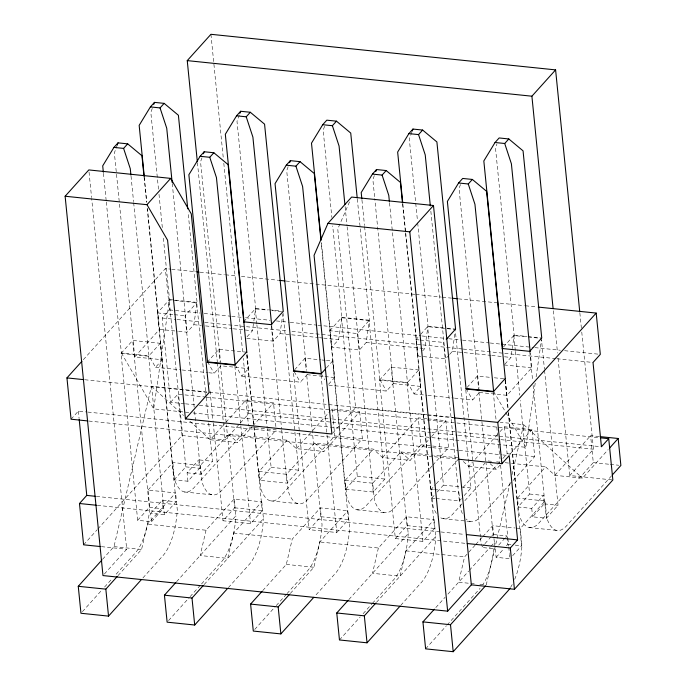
<?xml version="1.0" encoding="UTF-8"?>
<svg xmlns="http://www.w3.org/2000/svg" width="686" height="686" viewBox="0 0 686 686"><rect width="100%" height="100%" fill="white"/><g stroke="black" fill="none" stroke-linecap="round" stroke-linejoin="round"><path stroke-width="0.51" stroke-dasharray="3.43 2.57" d="M188.787 412.509L153.69 408.882L169.502 299.55L163.139 235.752M178.609 331.338L187.098 332.213L193.855 324.71L197.079 302.397L188.058 212.017M247.037 336.766L252.448 330.763L255.672 308.451L236.996 121.311L239.551 114.279M246.746 338.37L273.26 341.114L280.017 333.61L282.804 314.334M357.312 198.974L369.411 320.19L366.178 342.503L359.43 350.006L331.853 347.159L338.61 339.656L341.834 317.344L332.71 225.9M422.748 350.803L424.771 348.557L428.004 326.236L417.603 222.041M449.647 354.396L452.348 351.395L455.135 332.127M504.862 364.197L510.941 357.449L514.166 335.137L495.489 147.996L496.947 143.983M193.04 412.946L525.93 447.315L535.2 383.182M536.118 376.88L541.434 340.085M102.557 559.313L113.987 546.622L151.435 386.261L426.889 414.696M117.983 575.648L141.565 549.469L147.464 524.181L175.607 492.934L148.03 490.087L149.711 506.945A46.965 18.17 -84.1 0 1 135.399 552.805L115.342 575.082M206.057 530.227L200.158 555.514L227.726 558.361L233.634 533.073L261.769 501.826L234.192 498.979L206.057 530.227L147.464 524.181M262.747 590.595L286.319 564.415L292.227 539.127L320.362 507.88L347.931 510.727L349.62 527.585A46.965 18.17 -84.1 0 1 335.308 573.445L315.251 595.722M290.315 593.441L313.896 567.262L319.796 541.974L347.931 510.727M378.389 548.02L372.489 573.307L400.058 576.154L405.966 550.867L434.101 519.619L406.524 516.772L378.389 548.02L319.796 541.974M475.106 545.198L464.559 556.921L458.651 582.2L475.621 583.957M486.228 585.047L510.298 481.958M511.996 474.669L523.667 424.685L500.274 422.276M117.297 144.866L114.373 152.901L134.739 356.9L162.308 359.747L147.25 208.87M152.283 108.397L150.826 112.418L158.577 190.039M202.001 157.78L200.544 161.793L220.48 361.539M288.163 166.681L286.705 170.694L306.642 370.44M324.615 126.19L323.157 130.211L331.861 217.393M374.333 175.573L372.875 179.586L374.676 197.654M411.883 132.072L409.319 139.104L417.491 220.978M460.495 184.465L459.037 188.487L478.974 388.233M349.526 201.898L337.761 228.995L355.597 407.707L331.904 434.024M83.34 359.687L165.36 268.595L170.617 269.135M121.028 353.401L132.69 340.445L160.258 343.292L176.079 501.766L164.417 514.723L150.628 513.3L151.469 521.729L137.68 520.305L121.028 353.401L148.596 356.248L160.258 343.292M208.707 422.988L212.531 461.284L198.743 459.86L199.583 468.289L187.921 481.238L174.133 479.814L157.48 312.91L169.142 299.954L196.711 302.8L206.057 396.397M71.061 419.206L78.358 411.111L86.865 411.994M184.44 403.72L170.608 402.288L162.196 317.995L169.485 309.901L165.36 268.595M134.739 356.9L159.521 329.366L147.43 208.244M194.181 407.227L185.049 315.757L196.711 302.8M133.676 202.73L148.965 355.837L155.55 367.25L162.308 359.747M170.608 402.288L177.897 394.193L205.217 397.014M207.189 362.294L218.851 349.337L246.428 352.184M243.641 321.811L255.303 308.854L268.029 310.166M208.818 372.747L214.143 373.295L220.901 365.792L248.478 368.639L246.994 353.762M83.598 544.813L97.155 529.764M97.866 528.966L182.022 435.499L177.897 394.193M235.126 364.738L241.721 376.142L248.478 368.639M148.03 490.087L172.821 462.553L200.389 465.4L228.524 434.152L287.117 440.198L296.386 448.635L323.964 451.482L359.687 411.806L332.11 408.959L330.686 410.545M137.68 520.305L149.351 507.348L132.69 340.445M174.133 479.814L185.803 466.866L169.142 299.954M189.842 421.195L210.225 439.735L225.222 423.073M225.943 422.284L245.948 400.058L273.517 402.905L276.106 428.844M150.628 513.3L162.29 500.343L176.079 501.766M187.921 481.238L187.081 472.808L198.743 459.86M104.383 574.028L126.687 549.254L91.684 198.606M151.469 521.729L163.139 508.772L162.29 500.343M182.022 435.499L225.102 439.949L239.74 423.691M240.434 422.919L248.795 413.632L243.273 358.306M294.731 369.668L305.021 358.238L320.928 359.876M329.803 330.703L341.474 317.747L369.042 320.594L384.863 479.068L373.201 492.025L345.624 489.178L329.803 330.703L357.38 333.55L369.042 320.594M187.081 472.808L200.869 474.232L212.531 461.284M82.397 611.68L101.734 590.2M104.598 587.019L112.478 578.264M210.225 439.735L237.793 442.581L252.088 426.718M252.8 425.92L273.517 402.905M241.721 376.142L300.314 382.188L307.071 374.685L306.745 371.503M326.416 367.936L332.59 361.085L326.227 360.424M142.92 577.929L162.976 555.651A46.965 18.17 -84.1 0 0 177.288 509.792L175.607 492.934M328.56 384.289L334.639 377.532L321.168 242.604M332.11 408.959L334.802 435.936L280.36 496.398A46.965 18.17 -84.1 0 1 260.663 488.312L258.982 471.453L287.117 440.198M246.746 355.374L262.249 510.658L250.579 523.615L223.01 520.768L234.672 507.812L226.389 424.857M282.984 312.765L298.702 470.176L287.031 483.133L259.462 480.286L271.124 467.329L267.3 429.042M176.576 581.702L235.881 515.838L234.192 498.979M296.386 448.635L312.104 431.177M312.825 430.379L329.966 411.334M359.687 411.806L362.38 438.783L307.937 499.245A46.965 18.17 -84.1 0 1 288.24 491.159L286.559 474.3L314.694 443.045L373.287 449.098L382.556 457.528L410.125 460.375L430.842 437.368M379.521 380.087L391.183 367.13L418.76 369.977L434.572 528.452L422.91 541.408L395.342 538.561L379.521 380.087L407.09 382.934L418.76 369.977M434.975 498.405L431.794 498.079L415.973 339.604L420.089 335.025M420.775 334.262L427.635 326.647L455.212 329.494M168.559 620.573L189.336 597.506M190.048 596.709L200.792 584.772M201.513 583.975L221.569 561.697A46.965 18.17 -84.1 0 0 235.881 515.838M204.154 584.549L263.45 518.685L261.769 501.826M328.954 385.146L386.475 391.089L393.232 383.585L374.779 198.717M448.97 355.151L445.591 358.898L418.023 356.051L420.046 353.805M436.03 498.516L459.363 500.926L443.542 342.451L445.6 340.162M228.369 587.619L249.138 564.544A46.965 18.17 -84.1 0 0 263.45 518.685M389.519 202.833L407.458 382.531L414.052 393.935L420.81 386.432L402.562 203.682M426.761 418.726L418.28 417.851L420.972 444.828L366.53 505.29A46.965 18.17 -84.1 0 1 346.833 497.204L345.152 480.346L373.287 449.098M332.59 361.085L348.411 519.559L336.749 532.516L309.172 529.669L320.842 516.712L306.616 374.187M345.624 489.178L357.286 476.221L341.474 317.747M382.556 457.528L418.28 417.851M432.069 465.974L394.098 508.137A46.965 18.17 -84.1 0 1 374.402 500.051L372.721 483.193L400.856 451.945L432.815 455.247M467.055 387.461L477.353 376.022L490.078 377.343M503.507 346.97L513.805 335.54L541.374 338.387L544.452 369.214M254.72 629.474L275.498 606.398M276.218 605.601L286.242 594.462M286.962 593.664L307.731 570.598A46.965 18.17 -84.1 0 0 322.043 524.739L320.362 507.88M431.563 436.57L445.849 420.698L427.824 418.837M454.535 398.112L472.645 399.981L479.394 392.478L479.077 389.296M432.78 465.177L448.541 447.675L445.849 420.698M479.394 392.478L506.971 395.325L531.761 367.799L530.269 352.921M436.322 513.36A46.965 18.17 -84.1 0 1 432.995 506.105L431.314 489.238L435.533 484.556M436.236 483.776L459.448 457.991L433.878 455.35M395.342 538.561L407.004 525.605L391.183 367.13M431.794 498.079L434.538 495.026M437.282 491.982L443.456 485.122L427.635 326.647M348.908 599.495L408.213 533.631L406.524 516.772M463.316 461.507L468.718 466.429L472.294 462.458M475.149 459.286L497.299 434.684M500.154 431.511L504.442 426.752L532.019 429.599L534.711 456.567L511.07 482.824M462.381 513.497A46.965 18.17 -84.1 0 1 460.572 508.952L458.883 492.085L460.297 490.524M463.11 487.403L484.916 463.187M459.363 500.926L461.421 498.636M464.165 495.592L471.025 487.969L455.315 330.558M339.459 639.961L360.227 616.885M363.091 613.704L371.692 604.152M372.404 603.363L393.901 579.49A46.965 18.17 -84.1 0 0 408.213 533.631M462.004 503.85L452.691 514.191A46.965 18.17 -84.1 0 1 438.577 516.155M464.868 500.669L497.101 464.859M497.822 464.07L499.974 461.678M502.838 458.497L507.134 453.72L504.442 426.752M376.485 602.342L435.781 536.478L434.101 519.619M468.718 466.429L496.295 469.275L500.583 464.508M509.87 454.192L532.019 429.599M400.701 605.412L421.47 582.337A46.965 18.17 -84.1 0 0 435.781 536.478M510.35 483.621L480.269 517.038A46.965 18.17 -84.1 0 1 466.146 519.002M475.81 544.418L482.138 537.387M482.841 536.606L492.694 525.665L514.963 527.971M599.092 436.519L590.603 435.644L593.296 462.621L538.862 523.084A46.965 18.17 -84.1 0 1 519.165 514.997L517.476 498.139L545.619 466.892L554.888 475.321L582.457 478.168L608.182 449.604M484.247 544.41L481.503 547.454L495.292 548.877L496.132 557.306L509.921 558.73L509.492 554.485M484.933 543.646L491.107 536.786M491.793 536.023L493.165 534.505L486.057 463.239M529.618 494.014L543.406 495.438L531.744 508.395L517.956 506.971L529.618 494.014L520.28 400.418M435.79 607.599L445.077 597.283M447.932 594.102L468.658 571.095M469.37 570.298L490.087 547.291M490.799 546.493L494.374 542.523L492.694 525.665M554.888 475.321L590.603 435.644M498.722 545.07L504.896 538.21M505.582 537.447L506.954 535.929L493.165 534.505M514.689 579.353A46.965 18.17 -84.1 0 0 521.952 545.37L520.262 528.512L545.053 500.986L517.476 498.139M496.132 557.306L503.678 548.929M506.422 545.876L507.794 544.358L506.954 535.929M544.555 370.277L558.035 505.29L546.373 518.247L532.585 516.824L544.247 503.867L543.406 495.438M611.801 479.866L569.766 475.527L593.459 449.219L581.445 328.877M425.62 648.853L446.397 625.778M447.109 624.989L480.063 588.391M512.665 555.686L521.583 545.782L508.317 412.895M611.56 475.81L566.43 525.93A46.965 18.17 -84.1 0 1 546.733 517.844L545.053 500.986M171.663 269.246L195.836 271.742M200.038 272.171L224.399 274.692M225.462 274.794L237.167 276.004M241.421 276.449L278.653 280.291M286.096 281.054L414.816 294.345M415.879 294.457L441.407 297.089M442.47 297.201L450.985 298.084M458.428 298.847L524.387 305.656M525.45 305.767L537.147 306.976M169.502 299.55L197.079 302.397M255.672 308.451L268.398 309.763M269.461 309.875L281.123 311.075M341.834 317.344L369.411 320.19M428.004 326.236L446.029 328.105M447.092 328.208L455.573 329.083M514.166 335.137L526.891 336.449M527.954 336.56L540.679 337.872M272.273 310.604L282.881 311.701M169.485 309.901L199.96 313.048M204.162 313.476L230.65 316.212M231.714 316.323L241.292 317.309M245.545 317.747L270.01 320.276M276.389 320.937L289.158 322.257M290.221 322.36L316.812 325.113M317.884 325.215L421.067 335.874M422.13 335.986L447.658 338.618M448.721 338.73L461.489 340.042M462.553 340.153L489.144 342.897M490.207 343.009L533.828 347.51M534.891 347.622L560.376 350.254M564.587 350.692L598.209 354.156M157.48 312.91L173.387 314.557M174.441 314.668L185.049 315.757M415.973 339.604L419.155 339.93M420.218 340.042L443.542 342.451M162.196 317.995L176.019 319.419M177.082 319.53L200.492 321.948M204.745 322.386L287.717 330.952M291.97 331.389L421.753 344.792M422.816 344.904L462.175 348.968M463.239 349.08L503.661 353.247M504.725 353.359L555.789 358.632M556.852 358.744L593.021 362.474M193.855 324.71L201.307 325.481M205.568 325.919L232.202 328.671M233.266 328.783L252.448 330.763M280.017 333.61L290.667 334.708M291.739 334.819L318.364 337.563M319.436 337.675L322.626 338.009M323.698 338.121L338.61 339.656M366.178 342.503L424.771 348.557M452.348 351.395L462.999 352.501M464.062 352.613L490.696 355.357M491.768 355.468L503.481 356.677M504.544 356.789L510.941 357.449M159.521 329.366L177.554 331.227M504.184 364.952L531.761 367.799M321.991 359.987L325.173 360.313M494.314 377.78L504.922 378.869L507.897 408.642M106.321 202.01L121.388 352.99L148.965 355.837M364.6 226.569L379.881 379.684L407.458 382.531M307.071 374.685L334.639 377.532M393.232 383.585L420.81 386.432M155.55 367.25L181.121 369.883M182.184 369.994L207.755 372.635M414.052 393.935L426.838 395.256M427.901 395.368L453.472 398M427.953 414.807L453.48 417.44M84.807 379.744L206.983 392.358M355.597 407.707L454.689 417.937M206.272 397.125L599.264 437.694M185.503 403.831L195.073 404.817M199.326 405.255L331.235 418.872M332.298 418.983L601.433 446.766M248.795 413.632L430.705 432.412M431.768 432.523L457.296 435.156M458.359 435.267L499.845 439.546M500.909 439.657L593.459 449.219M334.802 435.936L362.38 438.783M420.972 444.828L431.571 445.926M432.634 446.029L448.541 447.675M507.134 453.72L534.711 456.567M593.296 462.621L609.211 464.259M610.266 464.371L618.755 465.245M87.928 412.097L431.528 447.572M432.592 447.684L458.119 450.316M459.183 450.428L501.732 454.818M502.795 454.929L507.057 455.375M488.089 460.949L492.351 461.386M496.613 461.832L499.802 462.158M505.136 462.707L510.461 463.256M511.524 463.367L545.619 466.892M88.931 421.05L433.278 456.602M434.341 456.713L458.805 459.243M271.124 467.329L298.702 470.176M357.286 476.221L384.863 479.068M443.456 485.122L471.025 487.969M258.982 471.453L286.559 474.3M345.152 480.346L372.721 483.193M431.314 489.238L433.432 489.461M434.495 489.572L458.883 492.085M185.803 466.866L199.583 468.289M544.247 503.867L558.035 505.29M184.517 491.973L212.094 494.82M270.687 500.874L298.256 503.721M356.849 509.767L384.426 512.613M443.019 518.667L470.587 521.514M529.18 527.56L556.758 530.407M516.026 528.074L520.262 528.512M234.672 507.812L262.249 510.658M320.842 516.712L348.411 519.559M407.004 525.605L434.572 528.452M96.34 496.398L439.94 531.873M441.004 531.976L464.405 534.394M149.351 507.348L163.139 508.772M507.794 544.358L510.976 544.684M515.22 545.121L521.583 545.782M97.343 505.35L467.226 543.535M233.634 533.073L292.227 539.127M405.966 550.867L464.559 556.921M113.987 546.622L141.565 549.469M286.319 564.415L313.896 567.262M479.866 584.395L484.102 584.832M101.468 546.656L126.687 549.254M523.667 424.685L582.457 478.168M490.113 463.65L496.295 469.275M400.856 451.945L410.125 460.375M314.694 443.045L323.964 451.482M228.524 434.152L237.793 442.581M151.435 386.261L183.574 415.493M493.62 391.423L505.273 411.583M505.805 412.5L525.93 447.315M466.051 388.576L472.645 399.981M379.881 379.684L386.475 391.089M321.297 373.63L324.847 379.77M294.225 371.666L300.314 382.188M207.558 361.891L214.143 373.295M121.388 352.99L153.69 408.882M579.85 312.885L581.342 327.805M553.319 310.741L557.547 353.093M558.07 358.358L569.766 475.527M529.712 351.343L532.679 381.107M533.108 385.361L546.373 518.247M531.744 508.395L532.585 516.824M513.805 335.54L515.289 350.435M515.392 351.498L519.748 395.102M505.488 380.456L506.971 395.325M505.325 380.404L508.403 411.248M508.506 412.312L517.956 506.971M493.26 391.826L496.124 420.535M496.758 426.906L499.948 458.805M500.583 465.185L507.794 537.472M507.906 538.536L508.643 545.979M508.755 547.042L509.389 553.422M477.353 376.022L478.837 390.917M478.939 391.98L485.954 462.175M465.794 390.042L468.761 419.823M468.872 420.887L472.903 461.309M473.014 462.373L480.44 536.821M480.552 537.884L481.289 545.327M430.851 211.219L445.591 358.898M402.854 204.119L405.615 231.748M405.718 232.811L418.023 356.051M407.09 382.934L422.91 541.408M361.951 199.986L364.498 225.505M345.109 206.572L347.022 225.694M347.125 226.757L359.43 350.006M357.38 333.55L373.201 492.025M321.46 243.033L331.853 347.159M321.031 375.096L336.749 532.516M305.021 358.238L306.188 369.934M293.565 373.321L309.172 529.669M271.776 326.236L273.26 341.114M271.322 325.721L281.62 428.887M281.723 429.95L287.031 483.133M255.303 308.854L256.796 323.741M256.898 324.804L267.197 427.978M246.934 354.782L259.462 480.286M210.936 34.3L223.379 158.998M223.808 163.259L242.741 352.973M245.948 400.058L248.538 425.997M234.869 366.204L250.579 523.615M218.851 349.337L220.343 364.232M220.446 365.295L226.286 423.794M197.422 162.582L217.299 361.762M217.402 362.817L225.102 439.949M209.204 382.505L209.419 384.632M210.053 391.011L213.132 421.856M213.243 422.919L223.01 520.768M206.16 397.468L208.604 421.924M172.246 183.471L187.098 332.213M200.389 465.4L202.07 482.258A46.965 18.17 -84.1 0 0 221.767 490.353L276.209 429.882L248.641 427.035L194.198 487.506A46.965 18.17 -84.1 0 1 174.501 479.411L172.821 462.553M194.601 411.48L200.869 474.232M158.998 194.292L162.393 228.309M144.36 177.434L146.795 201.873M144.069 176.997L146.615 202.499M131.026 176.148L133.573 201.667M148.596 356.248L164.417 514.723M103.457 173.301L106.21 200.947M89.034 172.049L91.581 197.542M78.358 411.111L79.087 418.486M512.21 584.558A46.965 18.17 -84.1 0 1 510.555 587.37M494.374 542.523A46.965 18.17 -84.1 0 1 482.978 584.523"/><path stroke-width="1.03" d="M117.297 144.866L118.026 142.859L127.69 143.854L141.951 155.748L143.966 175.933M153.75 104.383L154.479 102.377L164.143 103.372L178.403 115.265L187.741 208.827M203.459 153.767L204.196 151.752L213.852 152.755L228.112 164.64L246.883 352.698M239.911 113.276L240.64 111.269L250.304 112.264L264.564 124.157L283.241 311.298M289.629 162.659L290.358 160.653L300.022 161.647L314.282 173.541L320.962 240.477M375.791 171.56L376.52 169.545L386.184 170.548L400.444 182.433L402.459 202.619M412.243 131.069L412.972 129.062L422.636 130.057L436.896 141.951L455.573 329.083M327.934 223.379L314.068 255.312L331.904 434.024L185.417 418.897L167.581 240.194L146.984 204.694L65.127 196.239L102.986 575.571L447.649 611.157L471.342 584.841L433.483 205.508L351.626 197.062L327.934 223.379L409.791 231.825L433.483 205.508M118.026 142.859L113.936 147.404L102.711 165.858L103.346 172.237M154.479 102.377L150.388 106.913L139.164 125.375L144.249 176.371M204.196 151.752L200.106 156.297L188.873 174.75L207.558 361.891L235.126 364.738L216.45 177.597L209.77 157.291L213.852 152.755M240.64 111.269L236.559 115.814L225.325 134.267L244.096 322.326M290.358 160.653L286.268 165.189L275.043 183.651L293.719 370.783L321.297 373.63L302.612 186.498L295.932 166.192L300.022 161.647M357.2 197.911L350.735 133.058L336.474 121.165L326.81 120.17L322.72 124.706L311.495 143.16L321.039 238.788M376.52 169.545L372.438 174.09L361.205 192.543L361.839 198.923M412.972 129.062L408.89 133.607L397.657 152.06L402.751 203.056M472.354 179.44L462.69 178.446L458.6 182.982L447.375 201.444L466.051 388.576L493.62 391.423L474.944 204.291L468.264 183.985L472.354 179.44L486.606 191.334L505.376 379.392M541.743 337.984L523.058 150.843L508.806 138.958L499.142 137.955L495.052 142.499L483.827 160.953L502.598 349.011M65.127 196.239L88.82 169.931L170.677 178.377L191.274 213.878L209.11 392.581L185.417 418.897M197.311 161.519L187.244 60.617L210.936 34.3L555.6 69.886L579.747 311.821M113.936 147.404L123.6 148.399L127.69 143.854M150.388 106.913L160.052 107.916L164.143 103.372M146.984 204.694L170.677 178.377M236.559 115.814L246.223 116.809L250.304 112.264M87.877 420.947L71.061 419.206L66.945 377.9L81.917 361.273M322.72 124.706L332.384 125.701L336.474 121.165M100.413 546.545L83.598 544.813L79.482 503.507L86.77 495.403L79.199 419.54M372.438 174.09L382.102 175.084L386.184 170.548M408.89 133.607L418.554 134.602L422.636 130.057M246.428 352.184L234.766 365.141L207.189 362.294M282.881 311.701L271.219 324.658L243.641 321.811M141.488 579.516L108.534 616.114L80.957 613.267L78.264 586.298L101.845 560.11M553.105 308.623L531.899 96.203L555.6 69.886M495.052 142.499L504.716 143.494L508.806 138.958M108.534 616.114L105.841 589.145L117.272 576.446M325.73 368.699L320.928 374.033L293.359 371.186M227.649 588.417L194.695 625.015L167.127 622.168L164.434 595.191L175.865 582.491M194.695 625.015L192.003 598.038L203.433 585.338M446.286 339.399L455.212 329.494M313.819 597.309L280.866 633.907L253.288 631.06L250.596 604.083L262.026 591.392M280.866 633.907L278.173 606.93L289.603 594.239M504.922 378.869L493.26 391.826L465.683 388.979M541.374 338.387L529.712 351.343L502.135 348.497M458.805 459.243L501.895 463.685L497.77 422.387L596.185 313.073L538.21 307.088M399.981 606.21L367.027 642.808L339.459 639.961L336.766 612.984L348.196 600.284M367.027 642.808L364.335 615.831L375.765 603.131M501.895 463.685L509.183 455.59L517.596 539.891L510.307 547.985L514.431 589.291L471.342 584.841M509.981 588.228A46.965 18.17 -84.1 0 1 507.64 591.238L453.197 651.7L425.62 648.853L422.928 621.876L434.358 609.185M600.319 437.805L608.722 438.671L601.433 446.766L593.021 362.474L600.31 354.379L596.185 313.073M453.197 651.7L450.505 624.723L485.508 585.844M609.605 448.018L618.18 438.491L600.156 436.63M612.272 475.012L620.873 465.468L618.18 438.491M514.431 589.291L612.847 479.977L608.722 438.671M187.244 60.617L531.899 96.203M200.106 156.297L209.77 157.291M286.268 165.189L295.932 166.192M458.6 182.982L468.264 183.985M196.882 271.845L198.983 272.068M279.716 280.403L285.033 280.951M452.048 298.187L457.365 298.736M66.945 377.9L83.752 379.641M454.689 417.937L497.77 422.387M86.77 495.403L95.277 496.287M466.531 534.617L517.596 539.891M79.482 503.507L96.289 505.239M467.226 543.535L510.307 547.985M78.264 586.298L105.841 589.145M164.434 595.191L192.003 598.038M250.596 604.083L278.173 606.93M336.766 612.984L364.335 615.831M422.928 621.876L450.505 624.723M504.716 143.494L511.396 163.8L530.167 351.858M418.554 134.602L425.234 154.907L430.319 205.903M382.102 175.084L388.782 195.39L389.416 201.77M332.384 125.701L339.064 146.007L344.895 204.445M246.223 116.809L252.902 137.114L271.673 325.173M160.052 107.916L166.732 128.222L172.143 182.407M123.6 148.399L130.28 168.705L130.923 175.084M409.791 231.825L447.649 611.157"/></g></svg>
